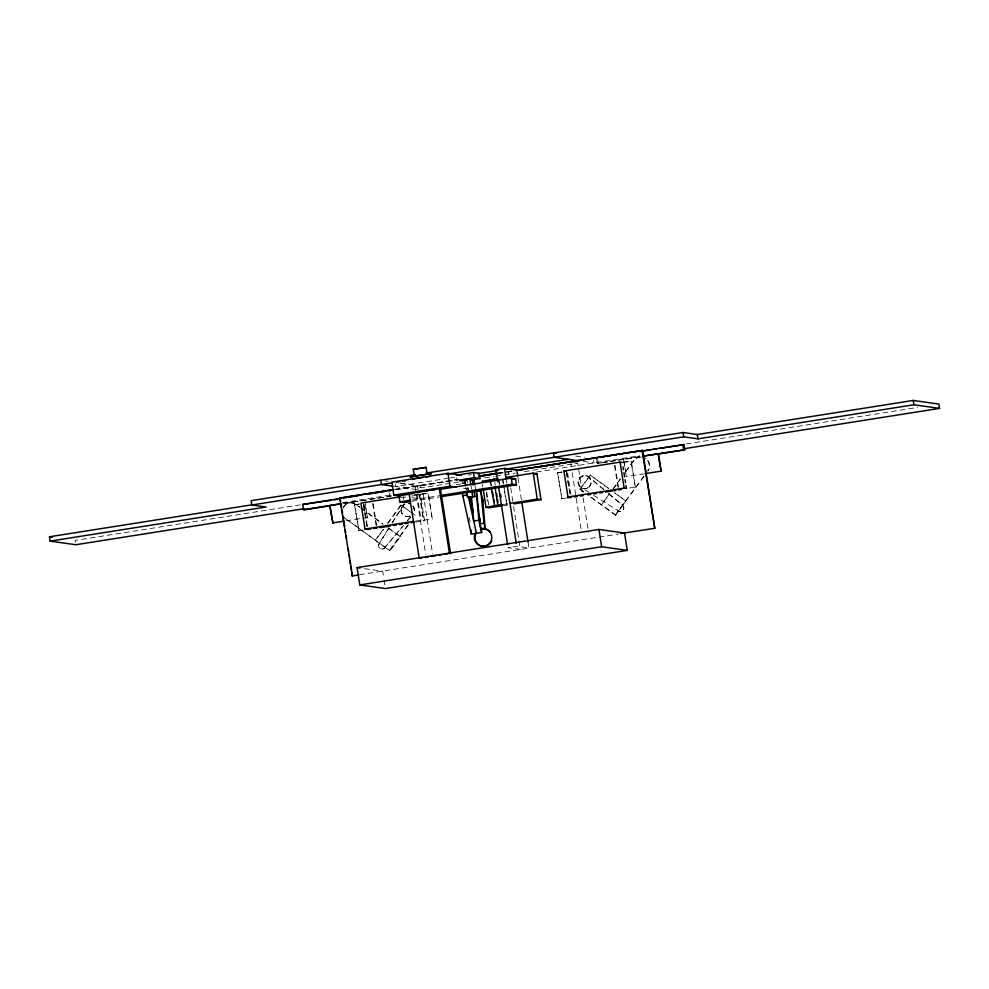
<?xml version="1.0" encoding="UTF-8"?>
<svg xmlns="http://www.w3.org/2000/svg" width="989" height="989" viewBox="0 0 989 989"><rect width="100%" height="100%" fill="white"/><g stroke="black" fill="none" stroke-linecap="round" stroke-linejoin="round"><path stroke-width="0.74" stroke-dasharray="4.95 3.71" d="M487.144 501.163L487.144 499.309M403.549 525.579L384.77 547.56A3.511 3.499 -81.9 0 1 379.887 548.339A3.511 3.499 -81.9 0 1 379.121 543.443L388.751 528.039M391.965 522.897L402.684 506.257A6.577 6.552 -81.9 0 1 403.858 505.008M385.055 547.609A3.511 3.499 -81.9 0 1 380.172 548.376A3.511 3.499 -81.9 0 1 379.405 543.48L389.036 528.077M392.25 522.946L402.684 506.257M383.151 529.399L375.165 540.39L383.497 529.436M387.601 523.292L400.916 504.971L410.682 511.894M387.935 523.329L401.25 505.008M407.938 525.048L389.295 550.7L389.987 550.799L400.285 536.631L388.047 527.706M408.284 525.097L389.641 550.749L345.618 518.619A8.765 8.74 -81.9 0 1 343.962 517.049M583.559 491.929L579.913 489.258L590.21 475.091L608.828 488.467M579.913 489.258L590.544 475.14M609.471 493.746L601.448 504.773L609.805 493.783M613.032 488.838L620.165 479.035M625.505 471.679L633.529 460.639A8.765 8.74 -81.9 0 1 639.24 457.141M613.378 488.887L620.499 479.072M625.852 471.716L633.875 460.689A8.765 8.74 -81.9 0 1 641.861 457.128M590.878 497.257L615.245 515.034L625.876 500.916L614.911 492.918M615.578 515.084L644.099 475.857M615.245 515.034L644.445 475.907M384.77 547.56L402.288 526.704M407.159 520.906L410.076 517.42M407.443 520.943L412.302 515.145M448.685 478.194L395.649 486.563L395.192 483.683M450.205 477.959L454.742 477.242M468.39 475.091L471.419 474.609M394.376 489.419L458.402 479.306M497.69 473.113L511.362 470.949M394.945 489.493L458.76 479.418M498.258 473.187L505.849 471.988M507.369 471.753L511.931 471.036M300.347 504.847L75.077 540.414L75.535 543.295M396.243 489.716L459.304 479.764M497.887 473.682L513.031 471.283M686.205 443.95L917.557 407.431M458.809 481.977L422.229 487.75L415.108 486.736L416.048 492.757M484.721 477.885L493.87 476.438M495.39 476.204L503.018 474.992M504.538 474.757L515.207 473.076M524.355 471.629L577.712 463.211L582.187 491.805M342.12 502.696L392.349 494.772M456.127 484.697L460.676 483.98M536.446 472.025L639.698 455.731M344.432 503.178L391.026 496.169L390.618 493.573M596.59 459.391L597.195 463.285L639.636 456.584M343.344 503.475L364.372 500.15M624.64 466.462L623.515 459.255L640.378 456.695M344.048 503.586L384.968 497.121M386.476 496.886L391.026 496.169M597.195 463.285L601.374 462.963M602.882 462.728L608.952 461.776M610.46 461.529L616.53 460.577M618.038 460.342L640.773 456.745M414.045 494.673L422.958 493.338M354.569 504.736L358.92 530.747L354.569 504.736L360.33 503.821M420.795 494.29L427.99 493.152L432.341 519.151L428.274 493.19L419.645 494.549L423.7 520.511L424.565 520.634L420.498 494.673L419.645 494.549M557.561 472.693L561.913 498.703L557.561 472.693L561.876 472.013M623.787 462.246L631.266 461.146L635.334 487.12L627.854 488.207M354.853 504.773L362.048 503.636M557.845 472.742L562.16 472.062M622.625 462.518L631.266 461.146M401.188 497.714L405.651 497.022M411.585 496.082L420.498 494.673M412.042 499.989L439.363 495.687M411.77 501.312L439.079 497.01M346.051 520.783L367.426 517.507L364.941 501.646M644.593 473.768L626.222 476.562L625.543 472.235M502.733 504.551L508.742 503.599M502.684 505.836L506.998 505.156L503.834 484.956M415.071 521.116L432.341 519.151M358.636 530.697L363.235 530.055M561.628 498.666L566.227 498.023M415.652 522.044L424.565 520.634M359.477 574.745L618.471 534.035M623.515 459.255L626.334 475.165M575.635 456.09L584.499 457.351M583.485 461.443L594.03 462.939L593.351 458.612M572.013 462.407L577.712 463.211M603.945 489.53L588.64 476.822L603.661 489.493M635.334 487.12L630.982 461.109M622.168 505.082L622.452 505.119A3.511 3.499 -81.9 0 1 623.218 510.015A3.511 3.499 -81.9 0 1 618.335 510.781L618.038 510.744A3.511 3.499 -81.9 0 0 622.934 509.978A3.511 3.499 -81.9 0 0 622.168 505.082L608.284 493.387M463.544 488.183L468.069 488.826M385.005 480.827L388.108 481.272M399.927 482.941L420.597 485.871L421.042 488.764M400.842 483.423L417.432 485.772L418.557 492.992M394.698 486.44L416.839 489.58M506.998 505.156L503.265 484.882M411.931 497.69L419.46 498.753L418.78 494.426M408.111 503.512L408.68 503.586A6.577 6.552 -81.9 0 1 410.336 503.994M344.036 506.43L343.702 506.38A8.765 8.74 -81.9 0 1 355.916 504.452L359.922 507.184M415.046 515.281L411.857 512.747M367.426 517.507L365.052 504.477M345.618 518.619L389.987 550.799M400.285 536.631L387.713 527.656M364.595 568.687L382.694 571.246L383.819 578.466M588.875 492.312L581.198 487.49A6.577 6.552 -81.9 0 1 579.752 478.305A6.577 6.552 -81.9 0 1 588.925 476.859M593.721 495.477L618.335 510.781M590.21 475.091L608.482 488.418M614.577 492.868L625.543 500.867M580.246 489.308L583.906 491.978M591.212 497.306L615.924 515.133M400.916 504.971L412.685 513.563M361.146 508.074L383.163 524.133M355.916 504.452L359.588 507.134M360.812 508.025L382.817 524.083M608.569 493.424L622.452 505.119M467.834 487.181L468.489 490.136L467.698 484.35M469.169 517.593L470.146 522.044M486.279 493.054L487.008 497.974M466.833 488.714L467.204 490.964M615.071 465.436L618.916 489.963M614.503 465.362L617.89 486.996M597.727 459.551L598.345 463.445M583.127 497.826L588.554 532.453M570.826 463.705L571.296 466.709M572.235 472.73L576.006 496.824M576.241 498.32L581.198 529.931M567.562 472.94L570.95 494.574M566.487 471.37L570.097 494.451M566.425 472.779L569.59 492.967M517.939 477.588L521.463 500.051M528.027 541.997L528.967 547.993L516.715 546.262L508.086 547.622L520.325 549.352L513.056 502.919M508.123 471.456L508.593 474.46M510.707 487.936L512.821 501.423M506.393 480.345L506.863 483.337M502.931 479.183L503.611 483.51M502.363 479.109L503.042 483.436M498.889 480.024L499.569 484.35M498.617 479.863L499.297 484.19M494.797 482.15L495.242 485.03M491.051 482.904L491.496 485.797M490.482 482.83L490.927 485.71M486.675 491.929L488.702 504.909M482.409 484.276L482.855 487.157M474.93 485.574L475.61 489.901M471.061 486.094L471.506 488.986M467.018 480.024L467.476 482.916M465.881 486.922L466.326 489.802M456.584 477.823L456.992 480.419M423.168 493.771L432.589 553.976M419.361 494.512L423.416 520.474M417.074 494.191L421.141 520.152M416.282 494.265L425.715 554.47M403.228 496.453L403.71 499.482M389.481 493.412L389.889 496.008M373.212 503.611L377.056 528.138M372.643 503.537L376.03 525.171M384.041 579.9L384.944 585.673M364.001 504.897L367.389 526.531M363.495 503.413L367.104 526.494M363.433 504.81L366.82 526.457M644.086 457.672A8.765 8.74 -81.9 0 1 646.089 458.76M647.746 460.33A8.765 8.74 -81.9 0 1 648.005 470.999L647.659 470.949A8.765 8.74 -81.9 0 0 647.399 460.293M342.948 508.445A8.765 8.74 -81.9 0 1 356.263 504.501M412.796 505.948A6.577 6.552 -81.9 0 1 413.81 512.438M410.348 516.085A6.577 6.552 -81.9 0 1 401.695 512.747A6.577 6.552 -81.9 0 1 405.033 504.081M408.395 503.549A6.577 6.552 -81.9 0 1 410.052 503.945M413.081 505.985A6.577 6.552 -81.9 0 1 414.094 512.487M413.402 507.369A6.577 6.552 -81.9 0 1 413.884 509.014M410.064 516.048A6.577 6.552 -81.9 0 1 401.41 512.71A6.577 6.552 -81.9 0 1 404.748 504.031M588.888 487.243A6.577 6.552 -81.9 0 0 587.132 476.006A6.577 6.552 -81.9 0 0 578.293 483.151A6.577 6.552 -81.9 0 0 588.888 487.243M588.603 487.206A6.577 6.552 -81.9 0 0 586.848 475.956A6.577 6.552 -81.9 0 0 578.009 483.114A6.577 6.552 -81.9 0 0 588.603 487.206"/><path stroke-width="1.48" d="M414.601 476.302L413.192 469.392L419.237 468.316L426.148 467.352L427.223 474.275M426.148 467.352L421.759 468.168M414.267 476.315L431.55 473.595L428.892 474.164M413.019 479.022L423.267 477.353M415.59 474.72L251.157 500.669L251.836 504.996L266.078 507.023L50.13 541.107L49.45 536.78L253.233 504.613M426.197 473.051L683.053 432.502L697.294 434.53L913.243 400.446L938.87 404.068L939.55 408.395L683.832 448.759M461.517 475.202L447.943 473.286L391.805 482.138L393.832 495.13L399.865 495.983M251.836 504.996L392.015 482.879M396.564 482.162L399.593 481.68M402.622 481.198L405.651 480.728M446.571 474.263L683.733 436.829L697.974 438.856L913.923 404.773L939.55 408.395M456.176 475.227L473.459 472.495L479.146 473.298L479.962 478.503L471.32 479.863M497.764 481.705L495.885 469.726L504.526 468.366L516.765 470.096L517.704 476.092M477.477 473.657L497.183 470.541M504.761 469.342L568.403 459.304M351.985 573.027L352.455 576.018L339.684 498.048L392.856 489.654M479.455 475.981L497.69 473.113M515.924 470.232L642.59 450.403L654.78 528.299L620.795 533.504M341.774 497.887L393.437 489.728M478.503 476.302L496.738 473.434M516.493 470.307L641.07 450.65M330.413 505.738L304.649 509.805L303.512 509.644L302.696 504.452L340.587 498.468M343.616 497.986L346.644 497.516M349.673 497.034L358.772 495.6M369.379 493.919L372.408 493.449M375.437 492.967L378.466 492.485M381.494 492.015L384.536 491.533M482.175 476.154L485.228 475.672M488.269 475.19L491.323 474.708M494.364 474.226L497.418 473.743M518.755 470.381L523.329 469.651M538.572 467.253L541.626 466.771M544.667 466.289L547.721 465.807M550.774 465.325L553.815 464.842M556.869 464.36L559.922 463.878M562.964 463.396L566.017 462.926M600.929 457.375L603.97 456.893M606.999 456.423L610.028 455.941M613.056 455.459L616.085 454.989M619.114 454.507L622.155 454.025M625.184 453.543L628.213 453.073M632.762 452.356L635.791 451.874M638.82 451.392L683.906 444.617L684.722 449.81L657.438 454.124M331.117 500.298L302.696 504.452M334.146 499.828L337.175 499.346M459.873 479.962L474.263 477.687L479.962 478.503M639.957 451.553L650.564 449.884M653.593 449.402L656.622 448.932M659.663 448.45L683.906 444.617M465.646 485.475L464.743 479.702L469.923 478.886L472.21 479.208L473.113 484.981M465.559 480.765L459.836 480.815M462.16 483.238L464.756 482.83M304.068 508.705L75.757 544.741L50.13 541.107M493.771 479.183L498.097 478.503M393.832 495.13L449.983 486.267L456.016 487.12M490.482 482.83L490.025 479.949L494.339 479.257M506.17 477.39L533.219 473.125L536.916 473.657L540.983 499.618L513.946 503.883M303.512 509.644L341.39 503.661M642.665 456.114L684.722 449.81M329.819 505.602L332.873 522.971L329.819 505.602L340.34 503.945M643.048 456.164L658.402 453.852L661.122 471.16L645.755 473.484M422.254 557.833L419.237 558.315L409.075 493.4L439.301 488.628L440.439 488.789L450.601 553.704M435.902 489.506L409.075 493.4M533.912 474.127L536.916 473.657M412.611 493.696L398.963 495.848L399.915 501.905L404.18 502.511L410.25 501.559M439.932 489.382L511.251 478.132L515.529 478.738L516.468 484.795L440.599 496.762M400.384 496.824L360.936 503.055L364.99 529.016L367.278 529.338M512.487 479.208L515.529 478.738M570.27 497.294L567.983 496.973L563.915 471.011L620.066 462.147L622.341 462.469M399.915 501.905L410.534 500.236M440.884 495.44L512.203 484.19L516.468 484.795M482.681 498.654L485.129 528.138L480.815 528.818L480.802 529.82L476.463 491.409L480.79 490.717L480.716 489.703M462.407 493.882L462.778 495.687L466.672 495.069M466.783 492.683L467.451 497.01L474.918 496.515L474.015 490.754M474.918 496.515L467.451 497.01M332.539 522.921L343.393 521.302M494.908 486.39L497.838 505.144L502.165 504.464M483.089 488.603L486.019 507.357L497.838 505.144M510.237 503.364L537.274 499.099L540.983 499.618M502.115 505.75L489.159 507.802L486.019 507.357M364.99 529.016L413.55 521.351M567.983 496.973L624.133 488.109L626.408 488.442L625.963 485.55M567.389 497.751L571.407 497.455M370.727 528.967L367.562 529.375M373.607 528.509L377.056 528.138M621.228 489.431L618.916 489.963M380.023 527.669L390.408 526.024M393.387 525.555L396.354 525.085M399.321 524.615L402.288 524.158M405.255 523.688L408.234 523.218M411.201 522.748L414.168 522.279M574.374 496.997L577.341 496.527M580.308 496.058L583.287 495.588M587.738 494.883L590.705 494.413M593.672 493.944L596.639 493.474M599.618 493.004L602.585 492.534M605.552 492.077L615.949 490.433M476.265 491.372L478.899 520.177L473.719 520.993L471.493 496.738M479.727 523.886L484.041 523.193L480.79 490.717L482.817 501.843L482.83 499.989M462.778 495.687L471.259 534.171L481.631 532.527L481.21 527.978M357.066 567.612L598.926 529.449L624.553 533.071L627.261 550.391L385.401 588.554L359.773 584.932L357.066 567.612L360.07 568.045M425.282 557.363L428.299 556.881M431.328 556.411L435.865 555.694M438.881 555.212L441.91 554.742M444.926 554.26L447.955 553.778M351.886 575.944L358.537 575.066M359.773 584.932L601.633 546.756L627.261 550.391M420.09 468.427L413.192 469.392M422.859 474.757L409.953 476.995L413.612 476.574M423.613 474.732L426.148 474.386M425.938 476.958L430.153 476.364M596.392 458.092L597.529 458.253M556.436 453.37L553.494 452.95L554.161 457.289L579.27 460.837M661.122 471.16L658.068 453.803M563.915 471.011L566.202 471.333M495.885 469.726L498.604 470.109M490.025 479.949L481.952 481.383L484.041 481.68M464.743 479.702L467.018 480.024M393.214 486.229L381.408 484.548L380.728 480.221M654.78 528.299L642.022 450.329M389.073 490.816L390.21 490.977M494.661 505.985L491.385 488.603M339.684 498.048L340.723 501.126M49.45 536.78L52.466 537.2M478.899 520.177L481.631 532.527M470.109 497.541L473.372 512.339M468.292 496.342L476.438 533.343M913.243 400.446L913.923 404.773M697.294 434.53L697.974 438.856M683.053 432.502L683.733 436.829M682.769 444.457L683.584 449.649M623.021 466.796L623.478 469.688M623.923 472.569L624.603 476.896M625.06 479.776L625.505 482.669M620.066 462.147L624.133 488.109M598.926 529.449L601.633 546.756M533.219 473.125L537.274 499.099M521.697 501.559L528.027 541.997M511.251 478.132L512.203 484.19M504.526 468.366L506.158 478.849M507.332 486.341L516.246 543.258M500.582 494.364L501.027 497.257M498.703 487.701L507.617 544.618M496.602 493.684L497.059 496.577M497.504 499.457L497.962 502.338M492.398 491.57L493.078 495.897M493.536 498.777L493.981 501.658M473.459 472.495L474.263 477.687M474.028 479.801L474.708 484.128M469.923 478.886L470.826 484.659M471.741 490.42L472.643 496.194M447.943 473.286L449.983 486.267M439.301 488.628L449.463 553.543M341.193 504.118L341.662 507.11M342.132 510.114L342.602 513.106M343.072 516.097L344.716 526.593M345.186 529.585L345.656 532.577M346.125 535.581L346.595 538.572M348.239 549.056L348.697 552.06M349.166 555.052L349.636 558.043M350.106 561.047L350.576 564.039M351.046 567.031L351.515 570.035M484.041 523.193L485.129 529.127L485.129 528.138M470.838 529.622L471.259 534.171M479.962 518.446L480.209 521.413M476.389 490.383L476.463 491.409M482.273 528.93A8.765 8.74 -81.9 0 1 490.433 532.07M491.793 540.723A8.765 8.74 -81.9 0 1 479.455 545.273A8.765 8.74 -81.9 0 1 476.562 532.428M481.705 528.843A8.765 8.74 -81.9 0 1 491.756 538.424A8.765 8.74 -81.9 0 1 479.925 545.681A8.765 8.74 -81.9 0 1 475.993 532.342"/></g></svg>
